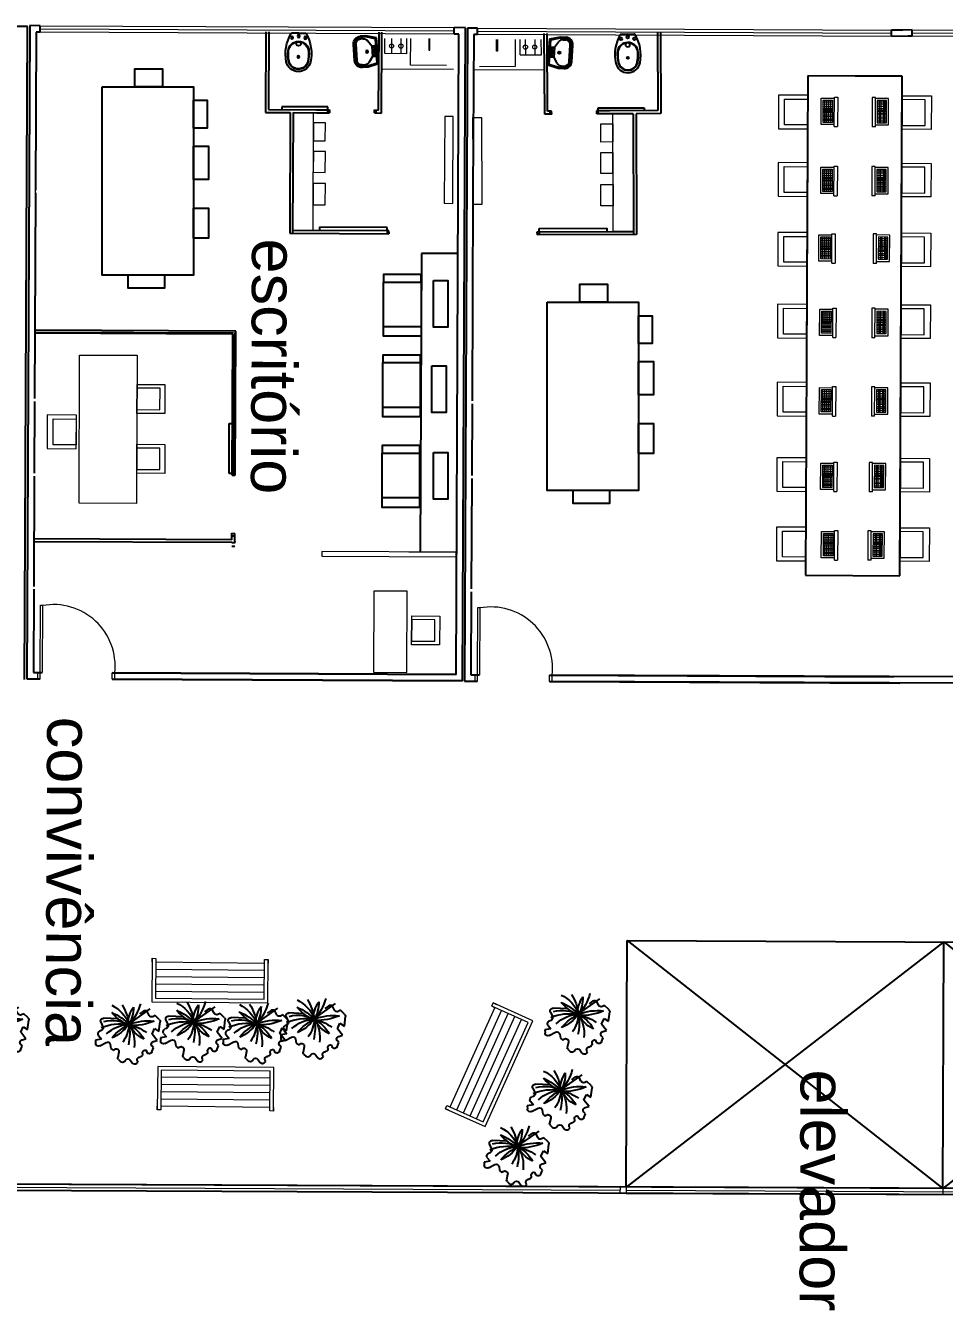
# Model space of a CAD drawing. Header units: metres. Extents: x 322294 to 7190115, y 7390841 to 10157759.
# Drawn here: x 323731.53 to 323744.18, y 7392809.36 to 7392827.07 of the extents above; entities that cross this region are included whole.
import ezdxf

# ---------------------------------------------------------------- set-up
doc = ezdxf.new("R2010")
doc.units = ezdxf.units.M
doc.layers.get('0').update_dxf_attribs({"lineweight": 18})
for name, color, linetype, lineweight in [('ESQUADRIA', 2, 'Continuous', 15), ('linagrossa', 7, 'Continuous', 25), ('MÓVEIS', 7, 'Continuous', 13), ('PISO', 254, 'Continuous', 9), ('VIDRO', 4, 'Continuous', 15)]:
    doc.layers.add(name, color=color, linetype=linetype, lineweight=lineweight)
for name, color, linetype in [('greeb', 92, 'Continuous'), ('HIDRAULICA', 3, 'Continuous'), ('PECAS', 2, 'Continuous')]:
    doc.layers.add(name, color=color, linetype=linetype)
doc.styles.get("Standard").update_dxf_attribs({"font": 'arial.ttf'})

# ---------------------------------------------------------------- blocks, each defined once
blk = doc.blocks.new('tree-pl-31')
at = {"color": 0, "linetype": 'ByBlock'}
for p, q in [((-0.025, 0.096), (-0.862, 0.508)), ((-0.607, 0.471), (-0.458, 0.392)), ((-1.118, 0.086), (-0.991, 0.248)), ((-0.991, 0.248), (-0.91, 0.222)), ((-0.783, 0.29), (-0.75, 0.409)), ((0.314, 0.334), (0.829, 0.44)), ((0.946, 0.317), (0.902, 0.145)), ((0.977, 0.023), (1.035, 0.01)), ((-1.042, -0.33), (-1.136, -0.004)), ((-0.905, -0.207), (-1.042, -0.33)), ((-0.926, -0.64), (-0.782, -0.388)), ((-0.782, -0.388), (-0.905, -0.207)), ((1.118, -0.503), (0.872, -0.418)), ((1.101, -0.136), (1.021, -0.279)), ((1.021, -0.279), (1.238, -0.279)), ((1.238, -0.279), (1.25, -0.398)), ((-0.787, -0.657), (-0.926, -0.64)), ((-0.761, -0.878), (-0.716, -0.812)), ((-0.679, -1.011), (-0.761, -0.878)), ((-0.472, -0.907), (-0.499, -0.99)), ((-0.446, -0.906), (-0.472, -0.907)), ((0.481, -0.835), (0.551, -1.015)), ((0.668, -0.734), (0.62, -0.71)), ((0.74, -0.655), (0.668, -0.734)), ((0.74, -0.513), (0.74, -0.655)), ((-0.214, -1.12), (-0.244, -1.12)), ((-0.14, -1.29), (-0.129, -1.269)), ((-0.077, -1.333), (-0.14, -1.29)), ((0.128, -1.175), (0.069, -1.294)), ((0.32, -1.182), (0.291, -1.15)), ((0.533, -1.094), (0.473, -1.174))]:
    blk.add_line(p, q, dxfattribs=at)
for centre, radius, start, end in [((-0.654, 0.383), 0.1, 62.1589, 164.5493), ((1.134, 1.495), 1.837, 204.0126, 231.1522), ((-1.182, -0.151), 1.219, 11.3557, 42.1465), ((0.929, 0.831), 1.219, 187.747, 218.9832), ((1.485, -0.961), 1.837, 121.9513, 146.5847), ((-1.047, 1.569), 1.837, 303.455, 328.0885), ((1.163, -0.151), 1.219, 124.5644, 168.6443), ((1.805, 0.115), 1.837, 157.6127, 180.8133), ((-1.04, 0.024), 0.1, 141.8627, 196.0799), ((-0.44, -1.708), 1.837, 77.3342, 105.4358), ((-0.44, 1.834), 1.837, 254.5642, 282.6658), ((-0.88, 0.317), 0.1, 252.2434, 344.5493), ((0.679, -1.616), 1.837, 111.5628, 134.1842), ((-1.181, 0.474), 1.219, 305.8088, 342.5666), ((0.68, -0.921), 1.219, 123.7318, 160.4895), ((1.083, -0.411), 1.219, 157.1271, 196.64), ((0.719, -0.892), 1.219, 84.3993, 129.2176), ((-0.565, -1.675), 1.837, 48.9632, 73.7627), ((1.163, 0.343), 1.219, 191.3557, 223.7531), ((1.805, 0.077), 1.837, 179.1867, 202.4381), ((0.558, -1.662), 1.837, 77.2147, 107.9912), ((0.114, -1.127), 1.219, 55.2433, 95.8223), ((0.895, 0.903), 1.219, 222.0761, 257.975), ((0.849, 0.342), 0.1, 345.7453, 101.5547), ((0.999, 0.121), 0.1, 165.7453, 257.3108), ((1.013, -0.088), 0.1, 330.9628, 77.3108), ((0.84, -0.513), 0.1, 71.0828, 180), ((1.151, -0.408), 0.1, 251.0828, 6.0047), ((-0.798, -0.756), 0.1, 325.8594, 83.2062), ((-0.442, -1.006), 0.1, 356.1557, 92.2923), ((0.574, -0.799), 0.1, 62.8336, 201.1591), ((-0.594, -0.959), 0.1, 211.5165, 342.0079), ((-0.242, -1.02), 0.1, 176.1557, 268.7537), ((-0.216, -1.22), 0.1, 330.5417, 88.7537), ((-0.021, -1.25), 0.1, 235.694, 333.9208), ((0.218, -1.219), 0.1, 43.0704, 153.9208), ((0.393, -1.113), 0.1, 223.0704, 322.8351), ((0.453, -1.034), 0.1, 322.8351, 10.9464)]:
    blk.add_arc(centre, radius, start, end, dxfattribs=at)
blk = doc.blocks.new('BANCO DE PRAÇA')
at = {"layer": 'MÓVEIS'}
for p, q in [((-1258.724, -31.249), (-1257.124, -31.249)), ((-1258.724, -31.849), (-1258.724, -31.249)), ((-1258.674, -31.299), (-1257.174, -31.299)), ((-1258.674, -31.849), (-1258.674, -31.299)), ((-1257.174, -31.299), (-1257.174, -31.849)), ((-1257.124, -31.249), (-1257.124, -31.849)), ((-1258.674, -31.399), (-1257.174, -31.399)), ((-1258.674, -31.499), (-1257.174, -31.499)), ((-1258.674, -31.599), (-1257.174, -31.599)), ((-1258.724, -31.799), (-1258.724, -31.849)), ((-1258.724, -31.849), (-1258.674, -31.849)), ((-1258.674, -31.699), (-1257.174, -31.699)), ((-1258.674, -31.799), (-1257.174, -31.799)), ((-1258.674, -31.849), (-1258.674, -31.799)), ((-1257.174, -31.799), (-1257.174, -31.849)), ((-1257.174, -31.849), (-1257.124, -31.849)), ((-1257.124, -31.849), (-1257.124, -31.799))]:
    blk.add_line(p, q, dxfattribs=at)
blk = doc.blocks.new('new block.dwg vaso sanitario')
at = {"layer": 'PECAS', "color": 0}
for q in [(0, 95.742742), (0, -95.742742)]:
    blk.add_line((0, 0), q, dxfattribs=at)
for centre, radius in [((40.000002, 0), 17.500001), ((62.500003, 91.500003), 17.500001), ((325.000014, 0), 15.000001), ((62.500003, -91.500004), 17.500001)]:
    blk.add_circle(centre, radius, dxfattribs=at)
for centre, radius, start, end in [((281.877309, -367.965429), 546.302538, 78.038978, 120.612911), ((7.500001, 95.742742), 7.5, 120.612911, 180), ((257.500011, 0), 145.000006, 94.115245, 180), ((257.500011, 0), 145.000006, 180, 265.884755), ((257.500011, 0), 138.500006, 94.115245, 180), ((257.500011, 0), 138.500006, 180, 265.884755), ((145.000006, 0), 30.000001, 213.541951, 146.458049), ((282.97582, -354.084727), 500.00002, 77.754014, 94.115245), ((282.97582, -354.084727), 493.50002, 77.754014, 94.115245), ((359.829176, 0), 131.170844, 0, 77.754014), ((359.829176, 0), 131.170844, 282.245986, 0), ((359.829176, 0), 137.670844, 0, 77.754014), ((359.829176, 0), 137.670844, 282.245986, 0), ((359.829176, 0), 170.170846, 0, 78.038978), ((359.829176, 0), 170.170846, 281.961022, 0), ((7.500001, -95.742742), 7.5, 180, 239.387089), ((281.877309, 367.965428), 546.302538, 239.387089, 281.961022), ((282.97582, 354.084726), 500.00002, 265.884755, 282.245986), ((282.97582, 354.084726), 493.50002, 265.884755, 282.245986)]:
    blk.add_arc(centre, radius, start, end, dxfattribs=at)
blk = doc.blocks.new('pia de banheiro')
at = {"layer": 'HIDRAULICA', "color": 0}
for p, q in [((-1167.941, -47.098), (-1167.741, -47.048)), ((-1167.941, -47.598), (-1167.941, -47.098)), ((-1167.921, -47.113), (-1167.736, -47.067)), ((-1167.921, -47.582), (-1167.921, -47.113)), ((-1167.741, -47.048), (-1167.632, -47.048)), ((-1167.741, -47.068), (-1167.632, -47.068)), ((-1167.685, -47.098), (-1167.632, -47.098)), ((-1167.921, -47.248), (-1167.841, -47.248)), ((-1167.841, -47.248), (-1167.767, -47.141)), ((-1167.841, -47.248), (-1167.841, -47.448)), ((-1167.541, -47.506), (-1167.541, -47.189)), ((-1167.511, -47.506), (-1167.511, -47.189)), ((-1167.491, -47.506), (-1167.491, -47.189)), ((-1167.941, -47.598), (-1167.741, -47.648)), ((-1167.841, -47.448), (-1167.921, -47.448)), ((-1167.921, -47.582), (-1167.736, -47.628)), ((-1167.841, -47.448), (-1167.771, -47.553)), ((-1167.741, -47.628), (-1167.632, -47.628)), ((-1167.687, -47.598), (-1167.632, -47.598)), ((-1167.741, -47.648), (-1167.632, -47.648))]:
    blk.add_line(p, q, dxfattribs=at)
for centre, radius in [((-1167.881, -47.348), 0.0195), ((-1167.881, -47.298), 0.0183), ((-1167.881, -47.398), 0.0182), ((-1167.741, -47.348), 0.0234)]:
    blk.add_circle(centre, radius, dxfattribs=at)
for centre, radius, start, end in [((-1167.685, -47.198), 0.1, 90, 145.2405), ((-1167.632, -47.189), 0.141, 0, 90), ((-1167.632, -47.189), 0.121, 0, 90), ((-1167.632, -47.189), 0.0914, 0, 90), ((-1167.687, -47.498), 0.1, 213.7272, 270), ((-1167.632, -47.506), 0.0914, 270, 0), ((-1167.632, -47.506), 0.121, 270, 0), ((-1167.632, -47.506), 0.141, 270, 0)]:
    blk.add_arc(centre, radius, start, end, dxfattribs=at)

msp = doc.modelspace()

# ---------------------------------------------------------------- linework, layer by layer
at = {"layer": 'ESQUADRIA'}
for centre in [(323731.911, 7392818.24), (323737.938, 7392818.207)]:
    msp.add_arc(centre, 0.848, 353.7691, 100.3564, dxfattribs=at)
at = {"layer": 'linagrossa'}
for p, q in [((323731.55, 7392827.056), (323731.396, 7392827.056)), ((323731.509, 7392818.056), (323731.55, 7392827.056)), ((323731.585, 7392827.066), (323731.544, 7392818.066)), ((323731.725, 7392827.065), (323731.585, 7392827.066)), ((323731.724, 7392826.977), (323731.725, 7392827.065)), ((323737.585, 7392827.038), (323737.431, 7392827.039)), ((323737.431, 7392826.951), (323737.431, 7392827.039)), ((323737.544, 7392818.038), (323737.585, 7392827.038)), ((323737.613, 7392827.032), (323737.572, 7392818.033)), ((323737.752, 7392827.032), (323737.613, 7392827.032)), ((323737.752, 7392826.944), (323737.752, 7392827.032)), ((323731.673, 7392826.978), (323731.663, 7392824.801)), ((323731.724, 7392826.977), (323731.673, 7392826.978)), ((323734.835, 7392826.982), (323734.83, 7392825.87)), ((323734.876, 7392826.982), (323734.872, 7392825.91)), ((323736.39, 7392825.903), (323736.395, 7392826.975)), ((323736.43, 7392825.862), (323736.435, 7392826.975)), ((323737.497, 7392826.951), (323737.431, 7392826.951)), ((323737.457, 7392818.126), (323737.497, 7392826.951)), ((323737.7, 7392826.945), (323737.69, 7392824.768)), ((323737.752, 7392826.944), (323737.7, 7392826.945)), ((323738.678, 7392825.847), (323738.673, 7392826.96)), ((323738.719, 7392825.889), (323738.714, 7392826.96)), ((323740.232, 7392826.967), (323740.237, 7392825.896)), ((323740.273, 7392826.967), (323740.278, 7392825.855)), ((323743.458, 7392826.918), (323743.459, 7392827.006)), ((323743.689, 7392826.922), (323743.458, 7392826.918)), ((323743.613, 7392827.005), (323743.459, 7392827.006)), ((323743.742, 7392827.009), (323743.613, 7392827.005)), ((323743.741, 7392826.922), (323743.689, 7392826.922)), ((323743.741, 7392826.922), (323743.742, 7392827.009)), ((323742.304, 7392826.375), (323742.272, 7392819.492)), ((323743.606, 7392826.369), (323742.304, 7392826.375)), ((323743.574, 7392819.486), (323743.606, 7392826.369)), ((323734.83, 7392825.87), (323735.172, 7392825.868)), ((323734.872, 7392825.91), (323735.534, 7392825.907)), ((323735.691, 7392825.947), (323735.058, 7392825.949)), ((323735.058, 7392825.949), (323735.058, 7392825.909)), ((323735.172, 7392825.868), (323735.164, 7392824.204)), ((323735.212, 7392825.868), (323735.205, 7392824.204)), ((323735.212, 7392825.868), (323735.534, 7392825.866)), ((323735.534, 7392825.907), (323735.715, 7392825.906)), ((323735.534, 7392825.866), (323735.713, 7392825.865)), ((323735.691, 7392825.907), (323735.691, 7392825.947)), ((323735.691, 7392825.866), (323735.691, 7392825.907)), ((323735.713, 7392825.906), (323735.713, 7392825.865)), ((323735.713, 7392825.865), (323735.713, 7392825.906)), ((323736.334, 7392825.904), (323736.39, 7392825.903)), ((323736.334, 7392825.863), (323736.334, 7392825.904)), ((323736.334, 7392825.863), (323736.43, 7392825.862)), ((323736.354, 7392825.863), (323736.355, 7392825.903)), ((323738.775, 7392825.848), (323738.678, 7392825.847)), ((323738.774, 7392825.889), (323738.719, 7392825.889)), ((323738.754, 7392825.848), (323738.754, 7392825.889)), ((323738.775, 7392825.848), (323738.774, 7392825.889)), ((323739.574, 7392825.892), (323739.393, 7392825.892)), ((323739.395, 7392825.892), (323739.395, 7392825.851)), ((323739.395, 7392825.851), (323739.395, 7392825.892)), ((323739.575, 7392825.852), (323739.395, 7392825.851)), ((323739.417, 7392825.932), (323740.05, 7392825.935)), ((323739.417, 7392825.892), (323739.417, 7392825.932)), ((323739.418, 7392825.851), (323739.417, 7392825.892)), ((323740.237, 7392825.896), (323739.574, 7392825.892)), ((323739.896, 7392825.853), (323739.575, 7392825.852)), ((323739.896, 7392825.853), (323739.903, 7392824.189)), ((323740.278, 7392825.855), (323739.937, 7392825.853)), ((323739.937, 7392825.853), (323739.944, 7392824.189)), ((323740.05, 7392825.935), (323740.05, 7392825.895)), ((323731.662, 7392824.76), (323731.65, 7392821.927)), ((323737.69, 7392824.727), (323737.677, 7392821.894)), ((323735.164, 7392824.204), (323736.532, 7392824.198)), ((323736.532, 7392824.239), (323735.205, 7392824.245)), ((323736.507, 7392824.285), (323735.575, 7392824.289)), ((323735.575, 7392824.289), (323735.575, 7392824.243)), ((323736.507, 7392824.239), (323736.506, 7392824.198)), ((323736.507, 7392824.239), (323736.507, 7392824.285)), ((323736.532, 7392824.218), (323736.532, 7392824.239)), ((323736.532, 7392824.218), (323736.532, 7392824.198)), ((323738.576, 7392824.224), (323739.903, 7392824.23)), ((323738.576, 7392824.204), (323738.576, 7392824.224)), ((323738.576, 7392824.204), (323738.576, 7392824.183)), ((323738.601, 7392824.27), (323739.533, 7392824.275)), ((323738.602, 7392824.224), (323738.601, 7392824.27)), ((323738.602, 7392824.224), (323738.602, 7392824.183)), ((323739.533, 7392824.275), (323739.533, 7392824.228)), ((323739.944, 7392824.189), (323738.576, 7392824.183)), ((323736.979, 7392823.927), (323736.96, 7392819.814)), ((323737.477, 7392823.927), (323736.979, 7392823.927)), ((323734.422, 7392822.856), (323731.645, 7392822.869)), ((323734.38, 7392822.815), (323731.645, 7392822.828)), ((323734.372, 7392820.87), (323734.38, 7392822.815)), ((323734.413, 7392820.869), (323734.422, 7392822.856)), ((323731.649, 7392821.886), (323731.645, 7392820.898)), ((323737.677, 7392821.853), (323737.672, 7392820.865)), ((323734.332, 7392821.474), (323734.332, 7392821.582)), ((323734.332, 7392821.582), (323734.375, 7392821.582)), ((323734.329, 7392820.893), (323734.332, 7392821.474)), ((323731.645, 7392820.857), (323731.638, 7392819.339)), ((323734.372, 7392820.893), (323734.329, 7392820.893)), ((323734.413, 7392820.893), (323734.372, 7392820.893)), ((323734.392, 7392820.87), (323734.372, 7392820.87)), ((323734.372, 7392820.87), (323734.413, 7392820.869)), ((323734.392, 7392820.87), (323734.392, 7392820.87)), ((323737.672, 7392820.824), (323737.665, 7392819.306)), ((323734.368, 7392819.982), (323731.632, 7392819.995)), ((323734.367, 7392819.941), (323731.632, 7392819.954)), ((323734.368, 7392819.982), (323734.368, 7392820.07)), ((323734.368, 7392820.07), (323734.409, 7392820.069)), ((323734.368, 7392820.036), (323734.409, 7392820.035)), ((323734.408, 7392819.982), (323734.409, 7392820.069)), ((323734.414, 7392819.941), (323734.408, 7392819.982)), ((323734.367, 7392819.941), (323734.414, 7392819.941)), ((323734.367, 7392819.893), (323734.408, 7392819.893)), ((323742.272, 7392819.492), (323743.574, 7392819.486)), ((323731.638, 7392819.298), (323731.632, 7392818.153)), ((323737.665, 7392819.265), (323737.66, 7392818.12)), ((323731.544, 7392818.066), (323731.724, 7392818.065)), ((323731.632, 7392818.153), (323731.753, 7392818.152)), ((323732.718, 7392818.06), (323737.544, 7392818.038)), ((323737.544, 7392818.038), (323732.718, 7392818.06)), ((323732.719, 7392818.148), (323737.457, 7392818.126)), ((323737.457, 7392818.126), (323732.719, 7392818.148)), ((323737.572, 7392818.033), (323737.751, 7392818.032)), ((323737.66, 7392818.12), (323737.78, 7392818.119)), ((323738.746, 7392818.115), (323743.484, 7392818.093)), ((323744.735, 7392818.092), (323738.746, 7392818.115)), ((323738.746, 7392818.027), (323743.572, 7392818.005)), ((323744.735, 7392818.005), (323738.746, 7392818.027)), ((323739.801, 7392811.061), (323739.816, 7392814.459)), ((323739.816, 7392814.459), (323752.775, 7392814.4)), ((323739.816, 7392814.459), (323744.164, 7392811.041)), ((323744.18, 7392814.439), (323739.801, 7392811.061)), ((323744.164, 7392811.041), (323744.18, 7392814.439)), ((323748.433, 7392814.419), (323744.164, 7392811.041)), ((323744.18, 7392814.439), (323748.417, 7392811.022)), ((323752.847, 7392810.914), (323710.096, 7392811.109)), ((323752.76, 7392811.002), (323710.221, 7392811.196)), ((323744.164, 7392811.041), (323718.951, 7392811.156))]:
    msp.add_line(p, q, dxfattribs=at)
for points in [[(323733.413, 7392826.224), (323733.029, 7392826.224), (323733.029, 7392826.473), (323733.413, 7392826.473)], [(323732.582, 7392826.224), (323733.839, 7392826.224), (323733.839, 7392823.629), (323732.582, 7392823.629)], [(323733.839, 7392826.037), (323734.026, 7392826.037), (323734.026, 7392825.653), (323733.839, 7392825.653)], [(323733.839, 7392825.404), (323734.047, 7392825.404), (323734.047, 7392824.947), (323733.839, 7392824.947)], [(323733.839, 7392824.552), (323734.047, 7392824.552), (323734.047, 7392824.137), (323733.839, 7392824.137)], [(323733.445, 7392823.629), (323732.936, 7392823.629), (323732.936, 7392823.452), (323733.445, 7392823.452)], [(323736.978, 7392823.637), (323736.459, 7392823.637), (323736.459, 7392823.533), (323736.978, 7392823.533)], [(323736.459, 7392823.533), (323736.974, 7392823.533), (323736.974, 7392822.786), (323736.459, 7392822.786)], [(323737.145, 7392823.554), (323737.342, 7392823.554), (323737.342, 7392822.91), (323737.145, 7392822.91)], [(323739.545, 7392823.256), (323739.161, 7392823.256), (323739.161, 7392823.505), (323739.545, 7392823.505)], [(323738.714, 7392823.256), (323739.971, 7392823.256), (323739.971, 7392820.661), (323738.714, 7392820.661)], [(323739.971, 7392823.069), (323740.158, 7392823.069), (323740.158, 7392822.685), (323739.971, 7392822.685)], [(323736.974, 7392822.786), (323736.459, 7392822.786), (323736.459, 7392822.921), (323736.974, 7392822.921)], [(323736.968, 7392822.526), (323736.449, 7392822.526), (323736.449, 7392822.423), (323736.968, 7392822.423)], [(323739.971, 7392822.436), (323740.179, 7392822.436), (323740.179, 7392821.98), (323739.971, 7392821.98)], [(323736.449, 7392822.423), (323736.964, 7392822.423), (323736.964, 7392821.675), (323736.449, 7392821.675)], [(323737.124, 7392822.378), (323737.321, 7392822.378), (323737.321, 7392821.734), (323737.124, 7392821.734)], [(323736.964, 7392821.675), (323736.449, 7392821.675), (323736.449, 7392821.81), (323736.964, 7392821.81)], [(323739.971, 7392821.585), (323740.179, 7392821.585), (323740.179, 7392821.17), (323739.971, 7392821.17)], [(323736.958, 7392821.278), (323736.439, 7392821.278), (323736.439, 7392821.174), (323736.958, 7392821.174)], [(323737.145, 7392821.185), (323737.342, 7392821.185), (323737.342, 7392820.541), (323737.145, 7392820.541)], [(323736.439, 7392821.174), (323736.954, 7392821.174), (323736.954, 7392820.427), (323736.439, 7392820.427)], [(323739.577, 7392820.661), (323739.067, 7392820.661), (323739.067, 7392820.485), (323739.577, 7392820.485)], [(323736.954, 7392820.427), (323736.439, 7392820.427), (323736.439, 7392820.562), (323736.954, 7392820.562)]]:
    msp.add_lwpolyline(points, close=True, dxfattribs=at)
at = {"layer": 'PISO'}
for p, q in [((323736.476, 7392826.681), (323736.477, 7392826.891)), ((323736.568, 7392826.891), (323736.567, 7392826.68)), ((323736.697, 7392826.89), (323736.696, 7392826.68)), ((323736.772, 7392826.89), (323736.772, 7392826.679)), ((323736.831, 7392826.521), (323736.833, 7392826.89)), ((323737.083, 7392826.889), (323737.082, 7392826.729)), ((323737.094, 7392826.729), (323737.095, 7392826.889)), ((323738.014, 7392826.715), (323738.013, 7392826.874)), ((323738.026, 7392826.874), (323738.026, 7392826.715)), ((323738.277, 7392826.507), (323738.275, 7392826.875)), ((323738.336, 7392826.875), (323738.337, 7392826.665)), ((323738.411, 7392826.875), (323738.412, 7392826.665)), ((323738.54, 7392826.876), (323738.541, 7392826.666)), ((323738.632, 7392826.666), (323738.631, 7392826.876)), ((323736.767, 7392826.679), (323736.476, 7392826.681)), ((323737.082, 7392826.729), (323737.094, 7392826.729)), ((323738.026, 7392826.715), (323738.014, 7392826.715)), ((323737.327, 7392826.519), (323736.831, 7392826.521)), ((323737.781, 7392826.504), (323738.277, 7392826.507)), ((323738.341, 7392826.665), (323738.632, 7392826.666)), ((323736.433, 7392826.47), (323737.421, 7392826.465)), ((323738.675, 7392826.455), (323737.687, 7392826.451)), ((323742.304, 7392826.375), (323742.272, 7392819.492)), ((323742.954, 7392826.372), (323742.304, 7392826.375)), ((323742.955, 7392826.371), (323743.606, 7392826.369)), ((323743.606, 7392826.369), (323743.574, 7392819.486)), ((323742.487, 7392825.704), (323742.489, 7392826.068)), ((323742.489, 7392826.068), (323742.67, 7392826.067)), ((323742.515, 7392825.733), (323742.517, 7392826.04)), ((323742.516, 7392825.987), (323742.645, 7392825.986)), ((323742.517, 7392826.04), (323742.645, 7392826.039)), ((323742.517, 7392826.016), (323742.645, 7392826.016)), ((323742.537, 7392825.733), (323742.538, 7392826.04)), ((323742.561, 7392826.04), (323742.559, 7392825.733)), ((323742.591, 7392825.732), (323742.592, 7392826.04)), ((323742.618, 7392826.039), (323742.616, 7392825.732)), ((323742.645, 7392826.039), (323742.644, 7392825.732)), ((323742.668, 7392825.675), (323742.67, 7392826.08)), ((323742.67, 7392826.08), (323742.716, 7392826.08)), ((323742.716, 7392826.08), (323742.712, 7392825.675)), ((323743.191, 7392826.078), (323743.191, 7392825.673)), ((323743.237, 7392826.077), (323743.191, 7392826.078)), ((323743.235, 7392825.672), (323743.237, 7392826.077)), ((323743.417, 7392826.063), (323743.237, 7392826.064)), ((323743.261, 7392826.036), (323743.259, 7392825.729)), ((323743.389, 7392825.983), (323743.26, 7392825.983)), ((323743.389, 7392826.036), (323743.261, 7392826.036)), ((323743.389, 7392826.012), (323743.261, 7392826.013)), ((323743.288, 7392826.036), (323743.287, 7392825.729)), ((323743.312, 7392825.729), (323743.314, 7392826.036)), ((323743.345, 7392826.036), (323743.344, 7392825.729)), ((323743.367, 7392825.729), (323743.368, 7392826.036)), ((323743.388, 7392825.729), (323743.389, 7392826.036)), ((323743.416, 7392825.699), (323743.417, 7392826.063)), ((323742.516, 7392825.954), (323742.645, 7392825.954)), ((323742.516, 7392825.926), (323742.645, 7392825.926)), ((323742.516, 7392825.907), (323742.645, 7392825.906)), ((323742.516, 7392825.886), (323742.645, 7392825.886)), ((323742.645, 7392825.863), (323742.516, 7392825.864)), ((323742.516, 7392825.838), (323742.644, 7392825.838)), ((323742.644, 7392825.811), (323742.516, 7392825.811)), ((323743.389, 7392825.95), (323743.26, 7392825.951)), ((323743.389, 7392825.922), (323743.26, 7392825.923)), ((323743.389, 7392825.903), (323743.26, 7392825.903)), ((323743.389, 7392825.882), (323743.26, 7392825.883)), ((323743.26, 7392825.86), (323743.389, 7392825.86)), ((323743.388, 7392825.834), (323743.26, 7392825.835)), ((323743.26, 7392825.808), (323743.388, 7392825.807)), ((323742.668, 7392825.703), (323742.487, 7392825.704)), ((323742.515, 7392825.784), (323742.644, 7392825.783)), ((323742.644, 7392825.759), (323742.515, 7392825.76)), ((323742.644, 7392825.732), (323742.515, 7392825.733)), ((323742.668, 7392825.675), (323742.712, 7392825.675)), ((323743.235, 7392825.672), (323743.191, 7392825.673)), ((323743.235, 7392825.7), (323743.416, 7392825.699)), ((323743.388, 7392825.779), (323743.259, 7392825.78)), ((323743.259, 7392825.756), (323743.388, 7392825.756)), ((323743.259, 7392825.729), (323743.388, 7392825.729)), ((323742.483, 7392824.752), (323742.485, 7392825.116)), ((323742.485, 7392825.116), (323742.665, 7392825.115)), ((323742.511, 7392824.781), (323742.512, 7392825.088)), ((323742.512, 7392825.088), (323742.641, 7392825.088)), ((323742.532, 7392824.781), (323742.534, 7392825.088)), ((323742.556, 7392825.088), (323742.555, 7392824.781)), ((323742.587, 7392824.781), (323742.588, 7392825.088)), ((323742.613, 7392825.088), (323742.612, 7392824.781)), ((323742.641, 7392825.088), (323742.64, 7392824.78)), ((323742.663, 7392824.723), (323742.665, 7392825.128)), ((323742.665, 7392825.128), (323742.711, 7392825.128)), ((323742.711, 7392825.128), (323742.708, 7392824.723)), ((323743.186, 7392825.126), (323743.186, 7392824.721)), ((323743.232, 7392825.126), (323743.186, 7392825.126)), ((323743.231, 7392824.721), (323743.232, 7392825.126)), ((323743.413, 7392825.112), (323743.232, 7392825.112)), ((323743.256, 7392825.085), (323743.255, 7392824.778)), ((323743.385, 7392825.084), (323743.256, 7392825.085)), ((323743.284, 7392825.084), (323743.283, 7392824.777)), ((323743.308, 7392824.777), (323743.309, 7392825.084)), ((323743.341, 7392825.084), (323743.339, 7392824.777)), ((323743.362, 7392824.777), (323743.364, 7392825.084)), ((323743.384, 7392824.777), (323743.385, 7392825.084)), ((323743.411, 7392824.747), (323743.413, 7392825.112)), ((323742.64, 7392824.911), (323742.511, 7392824.912)), ((323742.512, 7392825.064), (323742.641, 7392825.064)), ((323742.512, 7392825.035), (323742.641, 7392825.034)), ((323742.512, 7392825.002), (323742.641, 7392825.002)), ((323742.512, 7392824.975), (323742.641, 7392824.974)), ((323742.512, 7392824.955), (323742.64, 7392824.954)), ((323742.512, 7392824.935), (323742.64, 7392824.934)), ((323743.255, 7392824.908), (323743.384, 7392824.908)), ((323743.385, 7392825.06), (323743.256, 7392825.061)), ((323743.385, 7392825.031), (323743.256, 7392825.032)), ((323743.385, 7392824.998), (323743.256, 7392824.999)), ((323743.385, 7392824.971), (323743.256, 7392824.971)), ((323743.384, 7392824.951), (323743.256, 7392824.952)), ((323743.384, 7392824.93), (323743.256, 7392824.931)), ((323742.664, 7392824.751), (323742.483, 7392824.752)), ((323742.511, 7392824.886), (323742.64, 7392824.886)), ((323742.64, 7392824.859), (323742.511, 7392824.859)), ((323742.511, 7392824.832), (323742.64, 7392824.831)), ((323742.64, 7392824.807), (323742.511, 7392824.808)), ((323742.64, 7392824.78), (323742.511, 7392824.781)), ((323743.231, 7392824.748), (323743.411, 7392824.747)), ((323743.384, 7392824.882), (323743.255, 7392824.883)), ((323743.255, 7392824.856), (323743.384, 7392824.855)), ((323743.384, 7392824.828), (323743.255, 7392824.828)), ((323743.255, 7392824.805), (323743.384, 7392824.804)), ((323743.255, 7392824.778), (323743.384, 7392824.777)), ((323742.663, 7392824.723), (323742.708, 7392824.723)), ((323743.231, 7392824.721), (323743.186, 7392824.721)), ((323742.635, 7392823.793), (323742.637, 7392824.198)), ((323742.637, 7392824.198), (323742.683, 7392824.198)), ((323742.683, 7392824.198), (323742.679, 7392823.793)), ((323743.206, 7392824.195), (323743.206, 7392823.79)), ((323743.252, 7392824.195), (323743.206, 7392824.195)), ((323743.25, 7392823.79), (323743.252, 7392824.195)), ((323742.455, 7392823.821), (323742.456, 7392824.185)), ((323742.456, 7392824.185), (323742.637, 7392824.185)), ((323742.483, 7392823.851), (323742.484, 7392824.158)), ((323742.483, 7392824.025), (323742.612, 7392824.024)), ((323742.484, 7392824.158), (323742.613, 7392824.157)), ((323742.484, 7392824.134), (323742.613, 7392824.133)), ((323742.484, 7392824.105), (323742.613, 7392824.104)), ((323742.484, 7392824.072), (323742.612, 7392824.071)), ((323742.484, 7392824.044), (323742.612, 7392824.044)), ((323742.504, 7392823.85), (323742.506, 7392824.158)), ((323742.528, 7392824.157), (323742.527, 7392823.85)), ((323742.558, 7392823.85), (323742.56, 7392824.157)), ((323742.585, 7392824.157), (323742.584, 7392823.85)), ((323742.613, 7392824.157), (323742.611, 7392823.85)), ((323743.433, 7392824.181), (323743.252, 7392824.182)), ((323743.276, 7392824.154), (323743.275, 7392823.847)), ((323743.404, 7392824.02), (323743.275, 7392824.021)), ((323743.405, 7392824.153), (323743.276, 7392824.154)), ((323743.405, 7392824.13), (323743.276, 7392824.13)), ((323743.405, 7392824.1), (323743.276, 7392824.101)), ((323743.404, 7392824.068), (323743.276, 7392824.068)), ((323743.404, 7392824.04), (323743.276, 7392824.04)), ((323743.304, 7392824.154), (323743.302, 7392823.847)), ((323743.328, 7392823.847), (323743.329, 7392824.154)), ((323743.361, 7392824.154), (323743.359, 7392823.846)), ((323743.382, 7392823.846), (323743.383, 7392824.153)), ((323743.403, 7392823.846), (323743.405, 7392824.153)), ((323743.431, 7392823.817), (323743.433, 7392824.181)), ((323742.483, 7392824.004), (323742.612, 7392824.004)), ((323742.612, 7392823.981), (323742.483, 7392823.981)), ((323742.483, 7392823.956), (323742.612, 7392823.955)), ((323742.612, 7392823.928), (323742.483, 7392823.929)), ((323742.483, 7392823.901), (323742.612, 7392823.901)), ((323742.612, 7392823.877), (323742.483, 7392823.878)), ((323742.611, 7392823.85), (323742.483, 7392823.851)), ((323743.404, 7392824), (323743.275, 7392824)), ((323743.275, 7392823.978), (323743.404, 7392823.977)), ((323743.404, 7392823.952), (323743.275, 7392823.952)), ((323743.275, 7392823.925), (323743.404, 7392823.925)), ((323743.404, 7392823.897), (323743.275, 7392823.898)), ((323743.275, 7392823.874), (323743.404, 7392823.873)), ((323743.275, 7392823.847), (323743.403, 7392823.846)), ((323742.635, 7392823.82), (323742.455, 7392823.821)), ((323742.635, 7392823.793), (323742.679, 7392823.793)), ((323743.25, 7392823.79), (323743.206, 7392823.79)), ((323743.251, 7392823.818), (323743.431, 7392823.817)), ((323742.466, 7392822.797), (323742.468, 7392823.161)), ((323742.468, 7392823.161), (323742.649, 7392823.16)), ((323742.494, 7392822.826), (323742.496, 7392823.133)), ((323742.496, 7392823.133), (323742.625, 7392823.133)), ((323742.516, 7392822.826), (323742.517, 7392823.133)), ((323742.54, 7392823.133), (323742.539, 7392822.826)), ((323742.57, 7392822.826), (323742.572, 7392823.133)), ((323742.597, 7392823.133), (323742.595, 7392822.826)), ((323742.625, 7392823.133), (323742.623, 7392822.825)), ((323742.647, 7392822.768), (323742.649, 7392823.173)), ((323742.649, 7392823.173), (323742.695, 7392823.173)), ((323742.695, 7392823.173), (323742.691, 7392822.768)), ((323743.185, 7392823.171), (323743.185, 7392822.766)), ((323743.231, 7392823.171), (323743.185, 7392823.171)), ((323743.229, 7392822.766), (323743.231, 7392823.171)), ((323743.412, 7392823.157), (323743.231, 7392823.157)), ((323743.41, 7392822.792), (323743.412, 7392823.157)), ((323742.495, 7392823.047), (323742.624, 7392823.047)), ((323742.495, 7392823.02), (323742.624, 7392823.019)), ((323742.495, 7392823), (323742.624, 7392822.999)), ((323742.495, 7392822.98), (323742.624, 7392822.979)), ((323742.624, 7392822.956), (323742.495, 7392822.957)), ((323742.496, 7392823.11), (323742.624, 7392823.109)), ((323742.496, 7392823.08), (323742.624, 7392823.08)), ((323743.255, 7392823.13), (323743.254, 7392822.823)), ((323743.383, 7392823.016), (323743.254, 7392823.016)), ((323743.383, 7392822.996), (323743.254, 7392822.997)), ((323743.383, 7392822.975), (323743.254, 7392822.976)), ((323743.384, 7392823.129), (323743.255, 7392823.13)), ((323743.384, 7392823.105), (323743.255, 7392823.106)), ((323743.383, 7392823.076), (323743.255, 7392823.077)), ((323743.383, 7392823.043), (323743.255, 7392823.044)), ((323743.283, 7392823.129), (323743.281, 7392822.822)), ((323743.307, 7392822.822), (323743.308, 7392823.129)), ((323743.34, 7392823.129), (323743.338, 7392822.822)), ((323743.361, 7392822.822), (323743.362, 7392823.129)), ((323743.382, 7392822.822), (323743.384, 7392823.129)), ((323742.647, 7392822.796), (323742.466, 7392822.797)), ((323742.623, 7392822.825), (323742.494, 7392822.826)), ((323742.495, 7392822.931), (323742.624, 7392822.931)), ((323742.624, 7392822.904), (323742.495, 7392822.904)), ((323742.495, 7392822.877), (323742.623, 7392822.876)), ((323742.623, 7392822.853), (323742.495, 7392822.853)), ((323743.229, 7392822.793), (323743.41, 7392822.792)), ((323743.254, 7392822.953), (323743.383, 7392822.953)), ((323743.383, 7392822.927), (323743.254, 7392822.928)), ((323743.254, 7392822.901), (323743.383, 7392822.9)), ((323743.383, 7392822.873), (323743.254, 7392822.873)), ((323743.254, 7392822.85), (323743.382, 7392822.849)), ((323743.254, 7392822.823), (323743.382, 7392822.822)), ((323742.647, 7392822.768), (323742.691, 7392822.768)), ((323743.229, 7392822.766), (323743.185, 7392822.766)), ((323742.462, 7392821.714), (323742.463, 7392822.078)), ((323742.463, 7392822.078), (323742.644, 7392822.077)), ((323742.642, 7392821.686), (323742.644, 7392822.091)), ((323742.644, 7392822.091), (323742.69, 7392822.091)), ((323742.69, 7392822.091), (323742.686, 7392821.685)), ((323743.18, 7392822.088), (323743.18, 7392821.683)), ((323743.226, 7392822.088), (323743.18, 7392822.088)), ((323743.224, 7392821.683), (323743.226, 7392822.088)), ((323743.407, 7392822.074), (323743.226, 7392822.075)), ((323743.405, 7392821.71), (323743.407, 7392822.074)), ((323742.489, 7392821.743), (323742.491, 7392822.051)), ((323742.49, 7392821.965), (323742.619, 7392821.964)), ((323742.49, 7392821.937), (323742.619, 7392821.936)), ((323742.49, 7392821.917), (323742.619, 7392821.917)), ((323742.49, 7392821.897), (323742.619, 7392821.896)), ((323742.491, 7392822.051), (323742.62, 7392822.05)), ((323742.491, 7392822.027), (323742.62, 7392822.026)), ((323742.491, 7392821.998), (323742.619, 7392821.997)), ((323742.511, 7392821.743), (323742.512, 7392822.05)), ((323742.535, 7392822.05), (323742.534, 7392821.743)), ((323742.565, 7392821.743), (323742.567, 7392822.05)), ((323742.592, 7392822.05), (323742.59, 7392821.743)), ((323742.62, 7392822.05), (323742.618, 7392821.743)), ((323743.25, 7392822.047), (323743.249, 7392821.74)), ((323743.378, 7392821.933), (323743.249, 7392821.933)), ((323743.378, 7392821.913), (323743.249, 7392821.914)), ((323743.378, 7392821.893), (323743.249, 7392821.893)), ((323743.379, 7392822.046), (323743.25, 7392822.047)), ((323743.379, 7392822.023), (323743.25, 7392822.023)), ((323743.379, 7392821.993), (323743.25, 7392821.994)), ((323743.378, 7392821.961), (323743.25, 7392821.961)), ((323743.278, 7392822.047), (323743.276, 7392821.74)), ((323743.302, 7392821.74), (323743.303, 7392822.047)), ((323743.335, 7392822.047), (323743.333, 7392821.739)), ((323743.356, 7392821.739), (323743.357, 7392822.046)), ((323743.377, 7392821.739), (323743.379, 7392822.046)), ((323742.618, 7392821.743), (323742.489, 7392821.743)), ((323742.619, 7392821.874), (323742.49, 7392821.874)), ((323742.49, 7392821.849), (323742.619, 7392821.848)), ((323742.619, 7392821.821), (323742.49, 7392821.822)), ((323742.49, 7392821.794), (323742.618, 7392821.794)), ((323742.618, 7392821.77), (323742.49, 7392821.77)), ((323743.249, 7392821.871), (323743.378, 7392821.87)), ((323743.378, 7392821.845), (323743.249, 7392821.845)), ((323743.249, 7392821.818), (323743.378, 7392821.818)), ((323743.378, 7392821.79), (323743.249, 7392821.791)), ((323743.249, 7392821.767), (323743.378, 7392821.766)), ((323743.249, 7392821.74), (323743.377, 7392821.739)), ((323742.642, 7392821.713), (323742.462, 7392821.714)), ((323742.642, 7392821.686), (323742.686, 7392821.685)), ((323743.224, 7392821.683), (323743.18, 7392821.683)), ((323743.224, 7392821.711), (323743.405, 7392821.71)), ((323742.481, 7392820.673), (323742.482, 7392821.038)), ((323742.482, 7392821.038), (323742.663, 7392821.037)), ((323742.509, 7392820.703), (323742.51, 7392821.01)), ((323742.51, 7392821.01), (323742.639, 7392821.009)), ((323742.53, 7392820.703), (323742.532, 7392821.01)), ((323742.554, 7392821.01), (323742.553, 7392820.703)), ((323742.584, 7392820.702), (323742.586, 7392821.009)), ((323742.611, 7392821.009), (323742.61, 7392820.702)), ((323742.639, 7392821.009), (323742.637, 7392820.702)), ((323742.661, 7392820.645), (323742.663, 7392821.05)), ((323742.663, 7392821.05), (323742.709, 7392821.05)), ((323742.709, 7392821.05), (323742.705, 7392820.645)), ((323743.151, 7392821.048), (323743.151, 7392820.643)), ((323743.197, 7392821.048), (323743.151, 7392821.048)), ((323743.196, 7392820.642), (323743.197, 7392821.048)), ((323743.378, 7392821.033), (323743.197, 7392821.034)), ((323743.221, 7392821.007), (323743.22, 7392820.699)), ((323743.35, 7392821.006), (323743.221, 7392821.007)), ((323743.376, 7392820.669), (323743.378, 7392821.033)), ((323742.509, 7392820.877), (323742.638, 7392820.876)), ((323742.509, 7392820.856), (323742.638, 7392820.856)), ((323742.638, 7392820.833), (323742.509, 7392820.834)), ((323742.51, 7392820.986), (323742.639, 7392820.986)), ((323742.51, 7392820.957), (323742.639, 7392820.956)), ((323742.51, 7392820.924), (323742.638, 7392820.923)), ((323742.51, 7392820.896), (323742.638, 7392820.896)), ((323743.22, 7392820.83), (323743.349, 7392820.83)), ((323743.35, 7392820.982), (323743.221, 7392820.983)), ((323743.35, 7392820.953), (323743.221, 7392820.953)), ((323743.35, 7392820.92), (323743.221, 7392820.921)), ((323743.35, 7392820.892), (323743.221, 7392820.893)), ((323743.349, 7392820.873), (323743.221, 7392820.873)), ((323743.349, 7392820.852), (323743.221, 7392820.853)), ((323743.249, 7392821.006), (323743.248, 7392820.699)), ((323743.273, 7392820.699), (323743.274, 7392821.006)), ((323743.306, 7392821.006), (323743.304, 7392820.699)), ((323743.327, 7392820.699), (323743.329, 7392821.006)), ((323743.349, 7392820.699), (323743.35, 7392821.006)), ((323742.661, 7392820.673), (323742.481, 7392820.673)), ((323742.509, 7392820.808), (323742.638, 7392820.808)), ((323742.638, 7392820.78), (323742.509, 7392820.781)), ((323742.509, 7392820.753), (323742.638, 7392820.753)), ((323742.638, 7392820.729), (323742.509, 7392820.73)), ((323742.637, 7392820.702), (323742.509, 7392820.703)), ((323743.196, 7392820.67), (323743.376, 7392820.669)), ((323743.349, 7392820.804), (323743.22, 7392820.805)), ((323743.22, 7392820.778), (323743.349, 7392820.777)), ((323743.349, 7392820.75), (323743.22, 7392820.75)), ((323743.22, 7392820.726), (323743.349, 7392820.726)), ((323743.22, 7392820.699), (323743.349, 7392820.699)), ((323742.661, 7392820.645), (323742.705, 7392820.645)), ((323743.196, 7392820.642), (323743.151, 7392820.643)), ((323742.49, 7392819.731), (323742.492, 7392820.095)), ((323742.492, 7392820.095), (323742.673, 7392820.094)), ((323742.518, 7392819.76), (323742.52, 7392820.067)), ((323742.519, 7392820.014), (323742.648, 7392820.014)), ((323742.519, 7392819.981), (323742.648, 7392819.981)), ((323742.519, 7392819.954), (323742.648, 7392819.953)), ((323742.52, 7392820.067), (323742.648, 7392820.067)), ((323742.52, 7392820.044), (323742.648, 7392820.043)), ((323742.54, 7392819.76), (323742.541, 7392820.067)), ((323742.564, 7392820.067), (323742.562, 7392819.76)), ((323742.594, 7392819.76), (323742.595, 7392820.067)), ((323742.621, 7392820.067), (323742.619, 7392819.76)), ((323742.648, 7392820.067), (323742.647, 7392819.759)), ((323742.671, 7392819.702), (323742.673, 7392820.107)), ((323742.673, 7392820.107), (323742.719, 7392820.107)), ((323742.719, 7392820.107), (323742.715, 7392819.702)), ((323743.133, 7392820.105), (323743.133, 7392819.7)), ((323743.179, 7392820.105), (323743.133, 7392820.105)), ((323743.177, 7392819.7), (323743.179, 7392820.105)), ((323743.36, 7392820.091), (323743.179, 7392820.092)), ((323743.203, 7392820.064), (323743.202, 7392819.757)), ((323743.332, 7392820.063), (323743.203, 7392820.064)), ((323743.332, 7392820.04), (323743.203, 7392820.04)), ((323743.332, 7392820.01), (323743.203, 7392820.011)), ((323743.331, 7392819.978), (323743.203, 7392819.978)), ((323743.331, 7392819.95), (323743.203, 7392819.95)), ((323743.231, 7392820.064), (323743.229, 7392819.757)), ((323743.255, 7392819.757), (323743.256, 7392820.064)), ((323743.288, 7392820.064), (323743.286, 7392819.756)), ((323743.309, 7392819.756), (323743.31, 7392820.063)), ((323743.33, 7392819.756), (323743.332, 7392820.063)), ((323743.358, 7392819.727), (323743.36, 7392820.091)), ((323736.808, 7392819.815), (323737.459, 7392819.812)), ((323742.647, 7392819.787), (323742.518, 7392819.787)), ((323742.519, 7392819.934), (323742.648, 7392819.933)), ((323742.519, 7392819.914), (323742.648, 7392819.913)), ((323742.648, 7392819.89), (323742.519, 7392819.891)), ((323742.519, 7392819.865), (323742.648, 7392819.865)), ((323742.647, 7392819.838), (323742.519, 7392819.838)), ((323742.519, 7392819.811), (323742.647, 7392819.81)), ((323743.331, 7392819.93), (323743.202, 7392819.931)), ((323743.331, 7392819.91), (323743.202, 7392819.91)), ((323743.202, 7392819.888), (323743.331, 7392819.887)), ((323743.331, 7392819.862), (323743.202, 7392819.862)), ((323743.202, 7392819.835), (323743.331, 7392819.835)), ((323743.331, 7392819.807), (323743.202, 7392819.808)), ((323743.202, 7392819.784), (323743.331, 7392819.783)), ((323742.671, 7392819.73), (323742.49, 7392819.731)), ((323742.647, 7392819.759), (323742.518, 7392819.76)), ((323742.671, 7392819.702), (323742.715, 7392819.702)), ((323743.177, 7392819.7), (323743.133, 7392819.7)), ((323743.178, 7392819.728), (323743.358, 7392819.727)), ((323743.202, 7392819.757), (323743.33, 7392819.756)), ((323731.725, 7392818.152), (323731.729, 7392819.079)), ((323731.729, 7392819.079), (323731.757, 7392819.079)), ((323731.757, 7392819.079), (323731.753, 7392818.152)), ((323737.752, 7392818.119), (323737.756, 7392819.046)), ((323737.756, 7392819.046), (323737.785, 7392819.046)), ((323737.785, 7392819.046), (323737.78, 7392818.119)), ((323731.694, 7392818.065), (323731.694, 7392818.153)), ((323731.724, 7392818.065), (323731.725, 7392818.152)), ((323732.718, 7392818.06), (323732.719, 7392818.148)), ((323732.753, 7392818.06), (323732.753, 7392818.148)), ((323737.721, 7392818.032), (323737.722, 7392818.119)), ((323737.751, 7392818.032), (323737.752, 7392818.119)), ((323738.746, 7392818.027), (323738.746, 7392818.115)), ((323738.78, 7392818.027), (323738.781, 7392818.115))]:
    msp.add_line(p, q, dxfattribs=at)
for points in [[(323742.302, 7392826.107), (323741.901, 7392826.109), (323741.899, 7392825.646), (323742.3, 7392825.644)], [(323742.3, 7392825.698), (323741.982, 7392825.699), (323741.984, 7392826.054), (323742.302, 7392826.053)], [(323743.604, 7392826.101), (323744.006, 7392826.099), (323744.004, 7392825.636), (323743.602, 7392825.638)], [(323743.602, 7392825.691), (323743.921, 7392825.69), (323743.922, 7392826.046), (323743.604, 7392826.047)], [(323735.212, 7392825.868), (323735.205, 7392824.245), (323735.486, 7392824.244), (323735.493, 7392825.866)], [(323737.3, 7392825.815), (323737.295, 7392824.618), (323737.413, 7392824.617), (323737.418, 7392825.814)], [(323737.808, 7392825.8), (323737.814, 7392824.603), (323737.695, 7392824.602), (323737.69, 7392825.799)], [(323739.896, 7392825.853), (323739.903, 7392824.23), (323739.623, 7392824.229), (323739.615, 7392825.852)], [(323735.492, 7392825.729), (323735.491, 7392825.478), (323735.655, 7392825.477), (323735.656, 7392825.728)], [(323739.616, 7392825.714), (323739.617, 7392825.463), (323739.453, 7392825.462), (323739.452, 7392825.714)], [(323735.491, 7392825.333), (323735.489, 7392825.045), (323735.655, 7392825.044), (323735.657, 7392825.332)], [(323739.618, 7392825.318), (323739.619, 7392825.03), (323739.453, 7392825.03), (323739.452, 7392825.317)], [(323742.298, 7392825.176), (323741.897, 7392825.178), (323741.894, 7392824.715), (323742.296, 7392824.713)], [(323742.296, 7392824.766), (323741.978, 7392824.768), (323741.98, 7392825.123), (323742.298, 7392825.122)], [(323743.6, 7392825.17), (323744.002, 7392825.168), (323743.999, 7392824.705), (323743.598, 7392824.707)], [(323743.598, 7392824.76), (323743.916, 7392824.759), (323743.918, 7392825.114), (323743.6, 7392825.116)], [(323735.489, 7392824.891), (323735.487, 7392824.596), (323735.655, 7392824.596), (323735.657, 7392824.89)], [(323739.62, 7392824.876), (323739.621, 7392824.582), (323739.453, 7392824.581), (323739.451, 7392824.875)], [(323742.294, 7392824.215), (323741.892, 7392824.217), (323741.89, 7392823.754), (323742.292, 7392823.752)], [(323743.596, 7392824.209), (323743.997, 7392824.207), (323743.995, 7392823.744), (323743.594, 7392823.746)], [(323742.292, 7392823.805), (323741.974, 7392823.807), (323741.975, 7392824.162), (323742.293, 7392824.161)], [(323743.594, 7392823.799), (323743.912, 7392823.798), (323743.914, 7392824.153), (323743.595, 7392824.155)], [(323742.289, 7392823.225), (323741.888, 7392823.226), (323741.886, 7392822.763), (323742.287, 7392822.761)], [(323742.287, 7392822.815), (323741.969, 7392822.816), (323741.971, 7392823.172), (323742.289, 7392823.17)], [(323743.591, 7392823.219), (323743.993, 7392823.217), (323743.991, 7392822.753), (323743.589, 7392822.755)], [(323743.589, 7392822.809), (323743.907, 7392822.807), (323743.909, 7392823.163), (323743.591, 7392823.164)], [(323732.27, 7392822.527), (323733.063, 7392822.524), (323733.054, 7392820.48), (323732.261, 7392820.484)], [(323733.061, 7392822.122), (323733.446, 7392822.12), (323733.444, 7392821.721), (323733.059, 7392821.722)], [(323733.059, 7392821.774), (323733.376, 7392821.773), (323733.378, 7392822.069), (323733.061, 7392822.07)], [(323742.284, 7392822.149), (323741.883, 7392822.151), (323741.881, 7392821.688), (323742.282, 7392821.686)], [(323742.282, 7392821.74), (323741.964, 7392821.741), (323741.966, 7392822.097), (323742.284, 7392822.095)], [(323743.586, 7392822.143), (323743.988, 7392822.142), (323743.986, 7392821.678), (323743.584, 7392821.68)], [(323743.584, 7392821.734), (323743.903, 7392821.732), (323743.904, 7392822.088), (323743.586, 7392822.089)], [(323732.225, 7392821.699), (323731.823, 7392821.701), (323731.821, 7392821.238), (323732.222, 7392821.236)], [(323732.223, 7392821.289), (323731.905, 7392821.291), (323731.906, 7392821.646), (323732.224, 7392821.645)], [(323733.06, 7392821.297), (323733.445, 7392821.295), (323733.443, 7392820.895), (323733.058, 7392820.897)], [(323733.058, 7392820.949), (323733.375, 7392820.948), (323733.376, 7392821.244), (323733.06, 7392821.245)], [(323742.28, 7392821.111), (323741.878, 7392821.112), (323741.876, 7392820.649), (323742.277, 7392820.647)], [(323742.278, 7392820.701), (323741.959, 7392820.702), (323741.961, 7392821.058), (323742.279, 7392821.056)], [(323743.582, 7392821.105), (323743.983, 7392821.103), (323743.981, 7392820.639), (323743.579, 7392820.641)], [(323743.58, 7392820.695), (323743.898, 7392820.693), (323743.899, 7392821.049), (323743.581, 7392821.05)], [(323742.275, 7392820.153), (323741.874, 7392820.155), (323741.872, 7392819.692), (323742.273, 7392819.69)], [(323743.577, 7392820.147), (323743.979, 7392820.145), (323743.977, 7392819.682), (323743.575, 7392819.684)], [(323742.273, 7392819.743), (323741.955, 7392819.745), (323741.957, 7392820.1), (323742.275, 7392820.099)], [(323743.575, 7392819.737), (323743.893, 7392819.736), (323743.895, 7392820.091), (323743.577, 7392820.093)], [(323736.785, 7392819.271), (323736.324, 7392819.273), (323736.319, 7392818.155), (323736.78, 7392818.153)], [(323736.847, 7392818.932), (323737.232, 7392818.93), (323737.23, 7392818.531), (323736.845, 7392818.533)], [(323736.845, 7392818.585), (323737.162, 7392818.583), (323737.163, 7392818.879), (323736.846, 7392818.881)]]:
    msp.add_lwpolyline(points, close=True, dxfattribs=at)
for centre, radius in [((323736.568, 7392826.785), 0.028), ((323736.696, 7392826.785), 0.0294), ((323738.412, 7392826.77), 0.0294), ((323738.541, 7392826.771), 0.028)]:
    msp.add_circle(centre, radius, dxfattribs=at)
at = {"layer": 'VIDRO'}
for p, q in [((323731.725, 7392827.065), (323737.431, 7392827.039)), ((323737.752, 7392827.032), (323743.459, 7392827.006)), ((323737.431, 7392826.951), (323731.724, 7392826.977)), ((323731.725, 7392827.021), (323737.431, 7392826.995)), ((323737.752, 7392826.988), (323743.458, 7392826.962)), ((323743.458, 7392826.918), (323737.752, 7392826.944)), ((323743.741, 7392826.965), (323749.448, 7392826.939)), ((323749.448, 7392826.896), (323743.741, 7392826.922)), ((323743.742, 7392827.009), (323749.448, 7392826.983)), ((323731.662, 7392824.76), (323731.663, 7392824.801)), ((323737.69, 7392824.727), (323737.69, 7392824.768)), ((323731.645, 7392822.869), (323734.422, 7392822.856)), ((323731.645, 7392822.848), (323734.381, 7392822.836)), ((323734.38, 7392822.815), (323731.645, 7392822.828)), ((323734.372, 7392820.893), (323734.38, 7392822.815)), ((323734.381, 7392822.836), (323734.421, 7392822.835)), ((323734.401, 7392822.835), (323734.392, 7392820.893)), ((323734.422, 7392822.856), (323734.413, 7392820.893)), ((323734.413, 7392820.893), (323734.372, 7392820.893)), ((323739.721, 7392811.061), (323723.672, 7392811.134)), ((323723.671, 7392811.091), (323739.721, 7392811.017)), ((323723.671, 7392811.047), (323739.72, 7392810.974)), ((323739.72, 7392810.974), (323739.721, 7392811.061)), ((323739.801, 7392811.061), (323739.8, 7392810.973)), ((323739.8, 7392811.017), (323752.757, 7392810.958)), ((323739.8, 7392810.973), (323752.754, 7392810.914)), ((323752.76, 7392811.002), (323739.801, 7392811.061)), ((323744.164, 7392811.041), (323744.164, 7392810.953))]:
    msp.add_line(p, q, dxfattribs=at)
msp.add_lwpolyline([(323737.459, 7392819.812), (323735.607, 7392819.82), (323735.607, 7392819.756), (323737.458, 7392819.747)], close=True, dxfattribs=at)

# ---------------------------------------------------------------- block references
at = {"layer": 'greeb', "xscale": -0.387936940534017, "yscale": 0.387936940534017, "zscale": 0.387936940534017, "rotation": 9.02658735716896}
for p in [(323739.138, 7392813.408), (323731.134, 7392813.294), (323732.944, 7392813.268), (323733.84, 7392813.298), (323734.703, 7392813.277), (323735.498, 7392813.341), (323738.896, 7392812.361), (323738.301, 7392811.584)]:
    msp.add_blockref('tree-pl-31', p, dxfattribs=at)
at = {"layer": 'MÓVEIS'}
for p, xscale, yscale, zscale, rotation in [((323735.289, 7392826.962), -0.001, 0.001000000000000001, 0.001000000000000001, 89.23121005000019), ((323739.82, 7392826.947), 0.0009999999999999992, 0.0009999999999999992, 0.0009999999999999992, 270.7687899499998)]:
    msp.add_blockref('new block.dwg vaso sanitario', p, dxfattribs=dict(at, xscale=xscale, yscale=yscale, zscale=zscale, rotation=rotation))
at = {"layer": 'MÓVEIS', "color": 0, "yscale": 0.7210815143997571, "zscale": 0.7210815143997571}
for p, xscale, rotation in [((322893.808, 7392803.978), -0.7210815143997571, 3.867493623138997), ((324581.301, 7392803.964), 0.7210815143997571, 356.132506376861)]:
    msp.add_blockref('pia de banheiro', p, dxfattribs=dict(at, xscale=xscale, rotation=rotation))
at = {"layer": 'MÓVEIS', "xscale": -1}
for p, rotation in [((324991.624, 7392770.154), 179.4441531308682), ((324284.536, 7393946.135), 245.689068546127), ((322476.584, 7392856.167), 359.4441531308681)]:
    msp.add_blockref('BANCO DE PRAÇA', p, dxfattribs=dict(at, rotation=rotation))

# ---------------------------------------------------------------- texts
at = {"layer": 'linagrossa'}
for s, height, p in [('escritório', 0.6219, (323734.646, 7392824.133)), ('convivência', 0.62195, (323731.823, 7392817.543)), ('elevador', 0.6219, (323742.205, 7392812.682))]:
    msp.add_text(s, height=height, rotation=269.7388, dxfattribs=at).set_placement(p)

doc.saveas('drawing.dxf')
